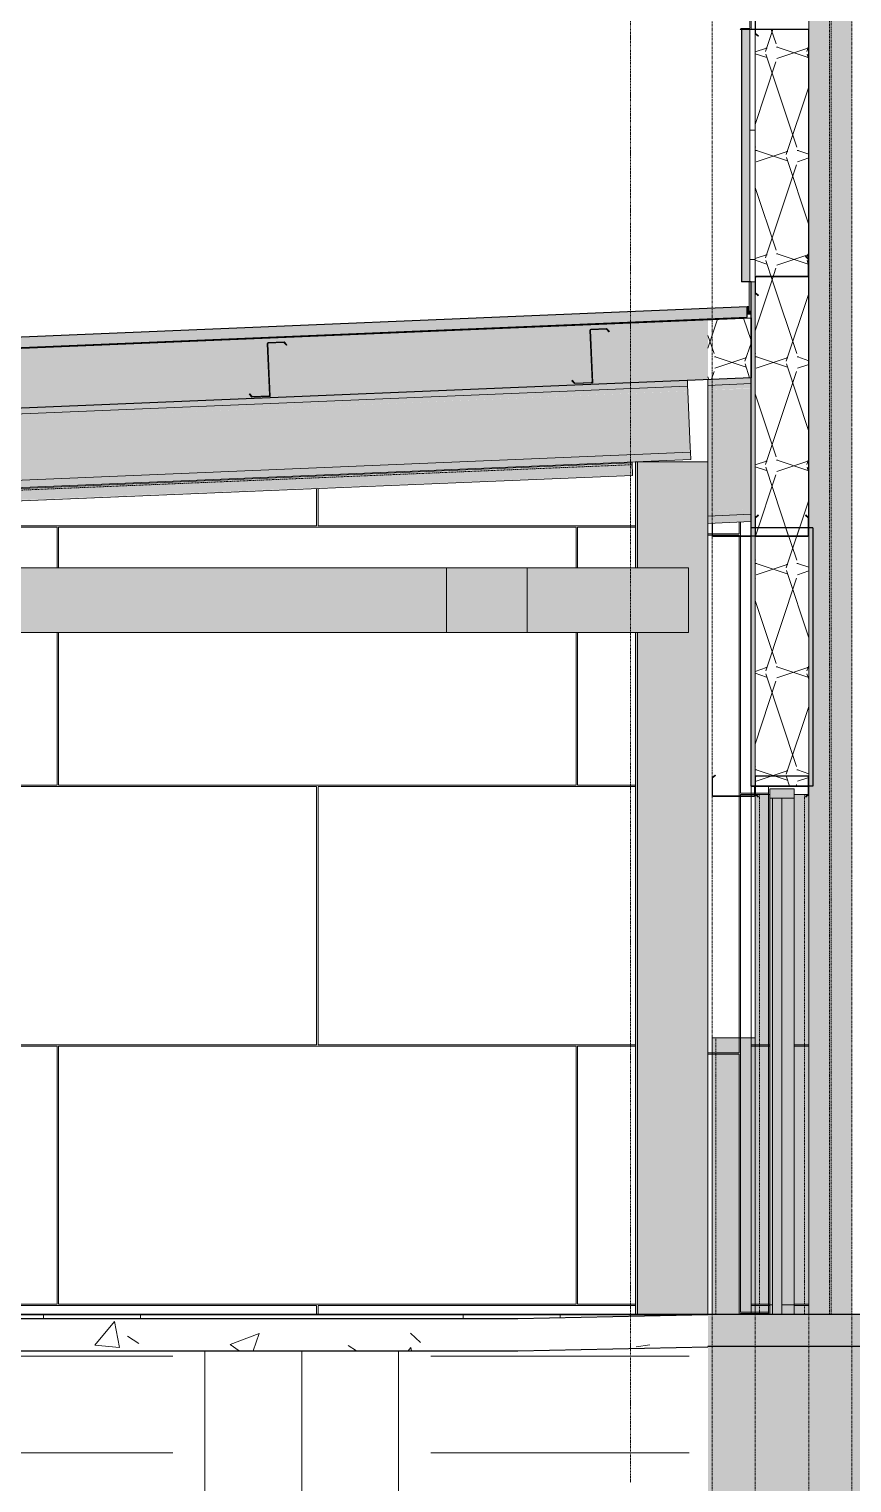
# Model space of a CAD drawing. Header units: inches. Extents: x 21380 to 98133, y -290 to 853.
# Drawn here: x 22646.5 to 22799.4, y -31.4 to 239 of the extents above; entities that cross this region are included whole.
import ezdxf

# ---------------------------------------------------------------- set-up
doc = ezdxf.new("R2010")
doc.units = ezdxf.units.IN
doc.header["$MEASUREMENT"] = 0
for name, pattern in [('Dash Dot 3_16_', [0.3125, 0.1875, -0.0625, 0, -0.0625]), ('Grid Line 1_2_', [0.875, 0.5, -0.125, 0.125, -0.125]), ('Hidden 1_8_', [0.1875, 0.125, -0.0625])]:
    doc.linetypes.add(name, pattern=pattern)
for name, color, linetype, lineweight in [('A-ANNO-SYMB', 150, 'Continuous', 9), ('A-CLNG', 13, 'Continuous', 9), ('A-CLNG-PATT', 13, 'Continuous', 25), ('A-DOOR', 31, 'Continuous', 9), ('A-FLOR', 192, 'Continuous', 9), ('A-FLOR-LEVL', 51, 'Continuous', 9), ('A-FLOR-PATT', 8, 'Continuous', 25), ('A-GLAZ-CWMG', 51, 'Continuous', 9), ('A-ROOF', 132, 'Continuous', 9), ('A-WALL', 113, 'Continuous', 9), ('A-WALL-PATT', 111, 'Continuous', 25), ('C-TOPO', 7, 'Continuous', 9), ('I-WALL', 2, 'Continuous', 9), ('M-HVAC-DUCT', 70, 'Continuous', 9), ('S-BEAM', 12, 'Continuous', 9), ('S-COLS', 52, 'Continuous', 9), ('S-GRID', 1, 'Continuous', 9)]:
    doc.layers.add(name, color=color, linetype=linetype, lineweight=lineweight)
pattern_1 = [(50, (22097.104, 100.19), (55.0854, -4.81984), [5.76, -63.36]), (355, (22097.104, 100.19), (-10.6557, 57.7685), [4.608, -50.688]), (100.451, (22101.695, 99.787), (44.4295, 52.94866), [4.895, -53.848]), (46.184, (22097.104, 115.55), (81.9644, -12.7121), [8.64, -95.04]), (96.636, (22103.935, 114.49), (71.7815, 74.8124), [7.343, -80.772]), (351.184, (22097.1, 115.55), (71.782, 74.8124), [6.912, -76.032]), (21, (22104.784, 111.71), (45.84207, -30.92146), [5.76, -63.36]), (326, (22104.784, 111.71), (18.6871, 55.6915), [4.608, -50.688]), (71.451, (22108.605, 109.13), (64.5289, 24.7701), [4.895, -53.848]), (37.5, (22097.104, 100.189), (0.93389, 25.56682), [2.534, -47.539, 2.534, -48.922, -50.88]), (37.5, (22097.104, 100.189), (0.93389, 25.56682), [-101.53, 2.534, -48.346]), (7.5, (22097.104, 100.19), (20.20404, 30.2913), [2.534, -26.803, 2.534, -46.387, -19.392]), (7.5, (22097.104, 100.19), (20.20404, 30.2913), [-78.259, 2.534, -16.858]), (327.5, (22079.978, 100.19), (40.99778, -1.7324), [2.534, -16.666, 2.534, -57.37, -79.488]), (327.5, (22079.978, 100.19), (40.99778, -1.7324), [-79.104, 2.534, -76.954]), (317.5, (22072.298, 100.19), (44.78888, 7.68784), [2.534, -22.426, 2.534, -37.248, -56.448]), (317.5, (22072.298, 100.19), (44.78888, 7.68784), [-64.742, 2.534, -53.914])]
pattern_2 = [(45, (22097.104, 100.19), (-19.007, 19.007), []), (45, (22097.104, 128.99), (-19.007, 19.007), [])]
pattern_3 = [(0, (22097.104, 100.19), (48, 48), [48, -48]), (0, (22097.104, 118.19), (48, 48), [48, -48]), (0, (22097.104, 136.19), (48, 48), [48, -48]), (90, (22103.104, 142.19), (-48, 48), [48, -48]), (90, (22121.104, 142.19), (-48, 48), [48, -48]), (90, (22139.104, 142.19), (-48, 48), [48, -48])]
pattern_4 = [(161.57, (22098.064, 101.149), (-7.680224, -0.00098), [0, -54.643, 6.067, 0]), (18.43, (22096.144, 101.149), (-7.680224, 0.00098), [0, -54.643, 6.067, 0]), (108.43, (22098.064, 101.149), (3.838295, -19.201365), [18.211, -42.499]), (71.57, (22096.144, 101.149), (3.838295, 19.201365), [18.211, -42.499])]

# ---------------------------------------------------------------- blocks, each defined once
blk = doc.blocks.new('Struct_Xcel_Sports Complex_rvt-1-Building Section - East_West looking North')
at = {"layer": 'A-FLOR-PATT', "lineweight": 9}
h = blk.add_hatch(dxfattribs=at)
h.set_pattern_fill('FP_9', style=0, pattern_type=2)
h.set_pattern_definition(pattern_1)
h.paths.add_polyline_path([(22638.66, -6.76), (22737.3, -6.76), (22772.64, -6), (22772.64, -0.02), (22737.3, -0.76), (22638.66, -0.76), (22602.28, 0), (22066.14, 0), (22066.14, -6), (22602.28, -6)], flags=0)
h = blk.add_hatch(dxfattribs=at)
h.set_pattern_fill('FP_9', style=0, pattern_type=2)
h.set_pattern_definition(pattern_1)
h.paths.add_polyline_path([(22772.64, -6), (26273.39, -6), (26273.39, 0), (22772.64, 0), (22772.64, -1.69)], flags=0)
at = {"layer": 'A-FLOR', "color": 250, "lineweight": 25}
for p, q in [((22638.66, -0.76), (22737.3, -0.76)), ((22737.3, -0.76), (22772.64, -0.02)), ((26273.39, 0), (22772.64, 0)), ((22638.66, -6.76), (22737.3, -6.76)), ((22737.3, -6.76), (22772.64, -6.02)), ((26273.39, -6), (22772.64, -6))]:
    blk.add_line(p, q, dxfattribs=at)
at = {"layer": 'A-FLOR', "color": 7}
blk.add_line((22772.64, -6.02), (22772.64, -6), dxfattribs=at)
blk = doc.blocks.new('W-Wide Flange - 2_-3_ deep-1401636-Building Section - East_West looking North')
at = {"layer": 'S-BEAM'}
for points in [[(22772.64, 172.76), (22780.64, 173.1), (22780.64, 174.2), (22772.64, 173.87)], [(22772.64, 171.87), (22780.64, 172.26), (22780.64, 173.1), (22772.64, 172.74), (22772.64, 172.07)], [(22772.64, 149.35), (22780.64, 149.69), (22780.64, 172.2), (22772.64, 171.87), (22772.64, 149.48)], [(22772.64, 148.46), (22780.64, 148.86), (22780.64, 149.69), (22772.64, 149.34), (22772.64, 148.48)], [(22772.64, 147.1), (22780.64, 147.43), (22780.64, 148.79), (22772.64, 148.46)]]:
    blk.add_hatch(color=256, dxfattribs=at).paths.add_polyline_path(points, flags=0)
for p, q in [((22772.64, 173.87), (22772.64, 172.76)), ((22772.64, 172.76), (22780.64, 173.1)), ((22772.64, 171.87), (22772.64, 149.35)), ((22772.64, 148.46), (22780.64, 148.79)), ((22772.64, 148.46), (22772.64, 147.1)), ((22772.64, 147.1), (22780.64, 147.43))]:
    blk.add_line(p, q, dxfattribs=at)
at = {"layer": 'S-BEAM', "flags": 128}
for points in [[(22772.64, 172.76), (22772.64, 172.74), (22772.64, 172.67), (22772.64, 172.57), (22772.64, 172.43), (22772.64, 172.26), (22772.64, 172.07), (22772.64, 171.87)], [(22772.64, 149.35), (22772.64, 149.15), (22772.64, 148.97), (22772.64, 148.8), (22772.64, 148.66), (22772.64, 148.55), (22772.64, 148.48), (22772.64, 148.46)]]:
    blk.add_lwpolyline(points, dxfattribs=at)
blk = doc.blocks.new('Girt_C - 10_D-1401750-Building Section - East_West looking North')
at = {"layer": 'S-BEAM'}
h = blk.add_hatch(dxfattribs=at)
h.set_pattern_fill('FP_1', color=256, style=0, pattern_type=2)
h.set_pattern_definition(pattern_2)
h.paths.add_polyline_path([(22781.97, 96.2), (22782.04, 96.28), (22781.5, 96.73), (22781.5, 100), (22781.39, 99.99), (22781.39, 96.68)], flags=0)
h.paths.add_polyline_path([(22790.82, 96.2), (22791.39, 96.68), (22791.39, 99.99), (22791.28, 100), (22791.28, 96.73), (22790.75, 96.28)], flags=0)
h.paths.add_polyline_path([(22784.52, 100.07), (22791.2, 100.07), (22791.2, 100.18), (22781.58, 100.18), (22781.58, 100.07)], flags=0)
at = {"layer": 'S-BEAM', "lineweight": 15}
for p, q in [((22791.2, 100.18), (22781.58, 100.18)), ((22781.58, 100.07), (22791.2, 100.07)), ((22781.39, 99.99), (22781.39, 96.68)), ((22781.5, 96.73), (22781.5, 100)), ((22791.28, 100), (22791.28, 96.73)), ((22791.39, 96.68), (22791.39, 99.99)), ((22781.39, 96.68), (22781.97, 96.2)), ((22781.5, 96.73), (22782.04, 96.28)), ((22781.97, 96.2), (22782.04, 96.28)), ((22791.28, 96.73), (22790.75, 96.28)), ((22790.75, 96.28), (22790.82, 96.2)), ((22791.39, 96.68), (22790.82, 96.2))]:
    blk.add_line(p, q, dxfattribs=at)
for centre, radius, start, end in [((22781.58, 99.99), 0.188, 90, 180), ((22781.58, 99.99), 0.0782, 90, 176.9576), ((22791.2, 99.99), 0.188, 0, 90), ((22791.2, 99.99), 0.0782, 2.1227, 90)]:
    blk.add_arc(centre, radius, start, end, dxfattribs=at)
blk = doc.blocks.new('W-Wide Flange - 1_-5_-1401438-Building Section - East_West looking North')
at = {"layer": 'S-BEAM'}
h = blk.add_hatch(color=256, dxfattribs=at)
h.paths.add_polyline_path([(22084.45, 144.09), (22597.4, 165.46), (22597.4, 166.57), (22084.4, 145.19), (22084.44, 144.24)], flags=0)
h.paths.add_polyline_path([(22602.15, 165.66), (22768.86, 172.6), (22768.82, 173.71), (22602.15, 166.74), (22602.15, 166.57)], flags=0)
h = blk.add_hatch(color=256, dxfattribs=at)
h.paths.add_polyline_path([(22084.48, 143.2), (22597.4, 164.63), (22597.4, 165.46), (22084.45, 144.06), (22084.47, 143.43)], flags=0)
h.paths.add_polyline_path([(22602.15, 164.77), (22768.9, 171.72), (22768.86, 172.6), (22602.15, 165.63), (22602.15, 164.82)], flags=0)
h = blk.add_hatch(color=256, dxfattribs=at)
h.paths.add_polyline_path([(22084.92, 132.71), (22597.4, 154.06), (22597.4, 164.57), (22084.48, 143.2), (22084.82, 135.02)], flags=0)
h.paths.add_polyline_path([(22602.15, 154.26), (22769.34, 161.22), (22768.86, 171.71), (22602.15, 164.77), (22602.15, 154.56)], flags=0)
h = blk.add_hatch(color=256, dxfattribs=at)
h.paths.add_polyline_path([(22084.96, 131.82), (22597.4, 153.22), (22597.4, 154.06), (22084.92, 132.71), (22084.96, 131.85)], flags=0)
h.paths.add_polyline_path([(22602.15, 153.37), (22769.37, 160.37), (22769.34, 161.22), (22602.15, 154.26), (22602.15, 153.38)], flags=0)
h = blk.add_hatch(color=256, dxfattribs=at)
h.paths.add_polyline_path([(22085.01, 130.46), (22597.4, 151.81), (22597.4, 153.17), (22084.96, 131.82)], flags=0)
h.paths.add_polyline_path([(22602.15, 152.01), (22769.43, 158.98), (22769.38, 160.34), (22602.15, 153.37)], flags=0)
for p, q in [((22768.82, 173.71), (22768.86, 172.6)), ((22602.15, 165.66), (22768.86, 172.6)), ((22768.86, 172.6), (22768.9, 171.72)), ((22768.9, 171.72), (22769.34, 161.22)), ((22602.15, 153.37), (22769.38, 160.34)), ((22769.34, 161.22), (22769.38, 160.34)), ((22769.38, 160.34), (22769.43, 158.98)), ((22602.15, 152.01), (22769.43, 158.98))]:
    blk.add_line(p, q, dxfattribs=at)
blk = doc.blocks.new('Girt_Z - 10_D-1390501-Building Section - East_West looking North')
at = {"layer": 'S-BEAM'}
h = blk.add_hatch(dxfattribs=at)
h.set_pattern_fill('FP_1', color=256, style=0, pattern_type=2)
h.set_pattern_definition(pattern_2)
h.paths.add_polyline_path([(22747.83, 173.09), (22751.21, 173.23), (22751.02, 173.33), (22747.88, 173.2), (22747.41, 173.72), (22747.33, 173.64)], flags=0)
h.paths.add_polyline_path([(22751.21, 173.23), (22750.8, 183.03), (22750.69, 183.03), (22751.09, 173.41)], flags=0)
h.paths.add_polyline_path([(22754.23, 182.72), (22754.31, 182.79), (22753.8, 183.35), (22750.87, 183.22), (22750.87, 183.12), (22753.76, 183.24)], flags=0)
at = {"layer": 'S-BEAM', "lineweight": 15}
for p, q in [((22750.69, 183.03), (22751.09, 173.41)), ((22751.21, 173.23), (22750.8, 183.03)), ((22753.8, 183.35), (22750.87, 183.22)), ((22750.87, 183.12), (22753.76, 183.24)), ((22753.76, 183.24), (22754.23, 182.72)), ((22753.8, 183.35), (22754.31, 182.79)), ((22754.23, 182.72), (22754.31, 182.79)), ((22747.41, 173.72), (22747.33, 173.64)), ((22747.33, 173.64), (22747.83, 173.09)), ((22747.88, 173.2), (22747.41, 173.72)), ((22747.83, 173.09), (22751.21, 173.23)), ((22751.02, 173.33), (22747.88, 173.2))]:
    blk.add_line(p, q, dxfattribs=at)
for centre, radius, start, end in [((22750.87, 183.04), 0.187, 92.3859, 182.3859), ((22750.87, 183.04), 0.0782, 94.5087, 182.3859), ((22751.01, 173.41), 0.0782, 275.4283, 2.3859)]:
    blk.add_arc(centre, radius, start, end, dxfattribs=at)
blk = doc.blocks.new('Girt_Z - 10_D-V13-Building Section - East_West looking North')
at = {"layer": 'S-BEAM', "lineweight": 15}
for p, q in [((22690.74, 180.53), (22691.14, 170.92)), ((22691.26, 170.73), (22690.85, 180.54)), ((22693.85, 180.85), (22690.92, 180.73)), ((22690.92, 180.62), (22693.81, 180.74)), ((22693.81, 180.74), (22694.28, 180.22)), ((22693.85, 180.85), (22694.36, 180.3)), ((22694.28, 180.22), (22694.36, 180.3)), ((22687.46, 171.22), (22687.38, 171.15)), ((22687.38, 171.15), (22687.89, 170.59)), ((22687.93, 170.7), (22687.46, 171.22)), ((22687.89, 170.59), (22691.26, 170.73)), ((22691.07, 170.83), (22687.93, 170.7))]:
    blk.add_line(p, q, dxfattribs=at)
for centre, radius, start, end in [((22690.93, 180.54), 0.187, 92.3859, 182.3859), ((22690.93, 180.54), 0.0782, 94.5087, 182.3859), ((22691.06, 170.91), 0.0782, 275.4283, 2.3859)]:
    blk.add_arc(centre, radius, start, end, dxfattribs=at)
blk = doc.blocks.new('W-Wide Flange-Column - B1_G-1528735-Building Section - East_West looking North')
at = {"layer": 'S-COLS', "linetype": 'Hidden 1_8_'}
for p, q in [((22795.23, 0), (22795.23, 383.47)), ((22795.55, 383.47), (22795.55, 0))]:
    blk.add_line(p, q, dxfattribs=at)
blk = doc.blocks.new('Girt_C - 8_D-1405487-Building Section - East_West looking North')
at = {"layer": 'S-BEAM'}
h = blk.add_hatch(color=256, dxfattribs=at)
h.paths.add_polyline_path([(22780.64, 144.69), (22780.64, 144.8), (22773.58, 144.75), (22773.58, 144.69)], flags=0)
h.paths.add_polyline_path([(22773.5, 144.87), (22773.47, 147.13), (22773.39, 147.1), (22773.39, 144.88)], flags=0)
for p, q in [((22773.39, 147.13), (22773.39, 144.88)), ((22773.5, 144.87), (22773.5, 147.14)), ((22780.64, 144.8), (22773.58, 144.8)), ((22773.58, 144.69), (22780.64, 144.69))]:
    blk.add_line(p, q, dxfattribs=at)
for radius, start in [(0.188, 180), (0.0782, 183.0424)]:
    blk.add_arc((22773.58, 144.88), radius, start, 270, dxfattribs=at)
blk = doc.blocks.new('Girt_C - 8_D-V32-Building Section - East_West looking North')
at = {"layer": 'S-BEAM'}
h = blk.add_hatch(color=256, dxfattribs=at)
h.paths.add_polyline_path([(22781.2, 96.32), (22781.2, 96.43), (22773.58, 96.43), (22773.58, 96.32), (22775.75, 96.32)], flags=0)
h.paths.add_polyline_path([(22773.5, 96.5), (22773.5, 99.77), (22774.04, 100.22), (22773.97, 100.3), (22773.39, 99.82), (22773.39, 96.51)], flags=0)
h.paths.add_polyline_path([(22781.28, 96.5), (22781.39, 96.51), (22781.33, 98.25), (22781.28, 98.25), (22781.28, 96.63)], flags=0)
for p, q in [((22773.97, 100.3), (22773.39, 99.82)), ((22773.5, 99.77), (22774.04, 100.22)), ((22774.04, 100.22), (22773.97, 100.3)), ((22773.39, 99.82), (22773.39, 96.51)), ((22773.5, 96.5), (22773.5, 99.77)), ((22781.28, 98.25), (22781.28, 96.5)), ((22781.2, 96.43), (22773.58, 96.43)), ((22773.58, 96.32), (22781.2, 96.32)), ((22781.39, 96.51), (22781.39, 96.68))]:
    blk.add_line(p, q, dxfattribs=at)
for centre, radius, start, end in [((22773.58, 96.51), 0.188, 180, 270), ((22773.58, 96.51), 0.0782, 183.0424, 270), ((22781.2, 96.51), 0.188, 270, 0), ((22781.2, 96.51), 0.0782, 270, 357.8773)]:
    blk.add_arc(centre, radius, start, end, dxfattribs=at)
blk = doc.blocks.new('Girt_C - 10_D-1401751-Building Section - East_West looking North')
at = {"layer": 'S-BEAM', "lineweight": 15}
h = blk.add_hatch(color=256, dxfattribs=at)
h.paths.add_polyline_path([(22791.2, 144.69), (22791.2, 144.8), (22781.58, 144.79), (22781.58, 144.69), (22784.52, 144.69)], flags=0)
h.paths.add_polyline_path([(22781.5, 144.87), (22781.5, 148.14), (22782.04, 148.59), (22781.97, 148.67), (22781.39, 148.19), (22781.39, 144.88)], flags=0)
h.paths.add_polyline_path([(22791.28, 144.87), (22791.39, 144.88), (22791.39, 148.19), (22790.82, 148.67), (22790.75, 148.59), (22791.28, 148.14)], flags=0)
for p, q in [((22781.39, 148.19), (22781.97, 148.67)), ((22781.39, 144.88), (22781.39, 148.19)), ((22781.5, 148.14), (22782.04, 148.59)), ((22781.5, 148.14), (22781.5, 144.87)), ((22781.97, 148.67), (22782.04, 148.59)), ((22790.75, 148.59), (22790.82, 148.67)), ((22791.28, 148.14), (22790.75, 148.59)), ((22791.39, 148.19), (22790.82, 148.67)), ((22791.28, 144.87), (22791.28, 148.14)), ((22791.39, 148.19), (22791.39, 144.88)), ((22781.58, 144.8), (22791.2, 144.8)), ((22791.2, 144.69), (22781.58, 144.69))]:
    blk.add_line(p, q, dxfattribs=at)
for centre, radius, start, end in [((22781.58, 144.88), 0.188, 180, 270), ((22781.58, 144.88), 0.0782, 183.0424, 270), ((22791.2, 144.88), 0.188, 270, 0), ((22791.2, 144.88), 0.0782, 270, 357.8773)]:
    blk.add_arc(centre, radius, start, end, dxfattribs=at)
blk = doc.blocks.new('Girt_Z - 10_D-1255199-Building Section - East_West looking North')
at = {"layer": 'S-BEAM', "lineweight": 15}
h = blk.add_hatch(color=256, dxfattribs=at)
h.paths.add_polyline_path([(22781.96, 189.44), (22782.03, 189.52), (22781.5, 189.97), (22781.5, 192.86), (22781.39, 192.86), (22781.39, 189.92)], flags=0)
h.paths.add_polyline_path([(22791.39, 192.94), (22791.39, 196.31), (22790.81, 196.79), (22790.74, 196.71), (22791.28, 196.26), (22791.28, 193.12)], flags=0)
h.paths.add_polyline_path([(22791.39, 192.94), (22791.2, 193.05), (22781.58, 193.05), (22781.58, 192.94), (22784.52, 192.94)], flags=0)
for p, q in [((22790.74, 196.71), (22790.81, 196.79)), ((22791.28, 196.26), (22790.74, 196.71)), ((22790.81, 196.79), (22791.39, 196.31)), ((22791.28, 193.12), (22791.28, 196.26)), ((22791.39, 196.31), (22791.39, 192.94)), ((22781.39, 189.92), (22781.39, 192.86)), ((22781.5, 192.86), (22781.5, 189.97)), ((22781.58, 193.05), (22791.2, 193.05)), ((22791.39, 192.94), (22781.58, 192.94)), ((22781.39, 189.92), (22781.96, 189.44)), ((22781.5, 189.97), (22782.03, 189.52)), ((22782.03, 189.52), (22781.96, 189.44))]:
    blk.add_line(p, q, dxfattribs=at)
for centre, radius, start, end in [((22781.58, 192.86), 0.188, 90, 180), ((22781.58, 192.86), 0.0782, 90, 177.8773), ((22791.2, 193.13), 0.0782, 270, 356.9576)]:
    blk.add_arc(centre, radius, start, end, dxfattribs=at)
blk = doc.blocks.new('Girt_Z - 10_D-1254871-Building Section - East_West looking North')
at = {"layer": 'S-BEAM', "lineweight": 15}
for p, q in [((22790.75, 244.96), (22790.82, 245.04)), ((22791.28, 244.51), (22790.75, 244.96)), ((22790.82, 245.04), (22791.39, 244.56)), ((22791.28, 241.37), (22791.28, 244.51)), ((22791.39, 244.56), (22791.39, 241.19)), ((22781.39, 238.17), (22781.39, 241.11)), ((22781.5, 241.11), (22781.5, 238.22)), ((22781.58, 241.3), (22791.2, 241.3)), ((22791.39, 241.19), (22781.58, 241.19)), ((22781.39, 238.17), (22781.96, 237.69)), ((22781.5, 238.22), (22782.04, 237.77)), ((22782.04, 237.77), (22781.96, 237.69))]:
    blk.add_line(p, q, dxfattribs=at)
for centre, radius, start, end in [((22781.58, 241.11), 0.188, 90, 180), ((22781.58, 241.11), 0.0782, 90, 177.8773), ((22791.2, 241.38), 0.0782, 270, 356.9576)]:
    blk.add_arc(centre, radius, start, end, dxfattribs=at)
blk = doc.blocks.new('L-Angle - L2X2X3_16-1249027-Building Section - East_West looking North')
at = {"layer": 'S-BEAM', "lineweight": 15}
for p, q in [((22780.45, 240.75), (22780.45, 239.31)), ((22780.64, 238.94), (22780.64, 240.94)), ((22780.64, 238.94), (22778.64, 238.94)), ((22780.27, 239.13), (22778.83, 239.13))]:
    blk.add_line(p, q, dxfattribs=at)
for centre, radius, start, end in [((22780.64, 240.75), 0.187, 90, 180), ((22778.83, 238.94), 0.188, 90, 180), ((22780.27, 239.31), 0.187, 270, 360)]:
    blk.add_arc(centre, radius, start, end, dxfattribs=at)
blk = doc.blocks.new('Door_Single_Storefront - one-1371407-Building Section - East_West looking North')
at = {"layer": 'A-DOOR'}
blk.add_hatch(color=256, dxfattribs=at).paths.add_polyline_path([(22786.39, 0), (22786.39, 96), (22784.64, 96), (22784.64, 0)], flags=0)
for p, q in [((22784.64, 96), (22784.64, 0)), ((22786.39, 96), (22784.64, 96)), ((22786.39, 0), (22786.39, 96)), ((22786.39, 0), (22784.64, 0))]:
    blk.add_line(p, q, dxfattribs=at)
blk = doc.blocks.new('Rectangular Mullion - Interior 1_75_ x 4_5_-1179490-Building Section - East_West looking North')
at = {"layer": 'A-GLAZ-CWMG', "lineweight": 13}
blk.add_hatch(color=256, dxfattribs=at).paths.add_polyline_path([(22788.64, 96), (22788.64, 97.75), (22784.14, 97.75), (22784.14, 96), (22784.52, 96)], flags=0)
for p, q in [((22784.14, 96), (22784.14, 97.75)), ((22788.64, 97.75), (22784.14, 97.75)), ((22788.64, 97.75), (22788.64, 96)), ((22788.64, 96), (22784.14, 96))]:
    blk.add_line(p, q, dxfattribs=at)
blk = doc.blocks.new('Rectangular Mullion - Interior 1_75_ x 4_5_-1305250-Building Section - East_West looking North')
at = {"layer": 'A-GLAZ-CWMG'}
h = blk.add_hatch(color=256, dxfattribs=at)
h.paths.add_polyline_path([(22786.39, 0), (22788.64, 0), (22788.64, 1.75), (22786.39, 1.75)], flags=0)
h.paths.add_polyline_path([(22784.52, 0), (22784.64, 0), (22784.64, 1.75), (22784.14, 1.75), (22784.14, 0)], flags=0)
for p, q in [((22784.64, 1.75), (22784.14, 1.75)), ((22784.14, 1.75), (22784.14, 0)), ((22788.64, 1.75), (22786.39, 1.75)), ((22788.64, 0), (22788.64, 1.75))]:
    blk.add_line(p, q, dxfattribs=at)
blk = doc.blocks.new('Rectangular Mullion - Interior 1_75_ x 4_5_-1220290-Building Section - East_West looking North')
at = {"layer": 'A-GLAZ-CWMG'}
h = blk.add_hatch(color=256, dxfattribs=at)
h.paths.add_polyline_path([(22784.14, 1.75), (22784.64, 1.75), (22784.64, 96), (22784.14, 95.96), (22784.14, 37.37)], flags=0)
h.paths.add_polyline_path([(22788.64, 1.75), (22788.64, 96), (22786.39, 96), (22786.39, 1.75)], flags=0)
for p, q in [((22784.14, 96), (22784.14, 1.75)), ((22788.64, 96), (22788.64, 1.75)), ((22784.64, 1.75), (22784.14, 1.75)), ((22788.64, 1.75), (22786.39, 1.75))]:
    blk.add_line(p, q, dxfattribs=at)
blk = doc.blocks.new('C-Channel-Column - C10X25-1254643-Building Section - East_West looking North')
at = {"layer": 'S-COLS', "linetype": 'Hidden 1_8_'}
for p, q in [((22782.2, 0), (22782.2, 96.68)), ((22790.58, 0), (22790.58, 96.68))]:
    blk.add_line(p, q, dxfattribs=at)
blk = doc.blocks.new('C-Channel-Column - C8X13_7-1253741-Building Section - East_West looking North')
at = {"layer": 'S-COLS', "linetype": 'Hidden 1_8_'}
for p, q in [((22774.1, 0), (22774.1, 51.45)), ((22780.68, 0), (22780.68, 51.45))]:
    blk.add_line(p, q, dxfattribs=at)
blk = doc.blocks.new('L-Angle - L2-1_2X1-1_2X3_16-1401102-Building Section - East_West looking North')
at = {"layer": 'S-BEAM'}
h = blk.add_hatch(color=256, dxfattribs=at)
h.paths.add_polyline_path([(22559.63, 150.05), (22597.4, 151.71), (22597.4, 151.81), (22559.63, 150.19), (22559.63, 150.05)], flags=0)
h.paths.add_polyline_path([(22602.15, 151.82), (22758.54, 158.39), (22758.54, 158.52), (22602.15, 151.9), (22602.15, 151.82)], flags=0)
h = blk.add_hatch(color=256, dxfattribs=at)
h.paths.add_polyline_path([(22559.64, 149.86), (22597.4, 151.52), (22597.4, 151.62), (22559.64, 149.99), (22559.64, 149.91)], flags=0)
h.paths.add_polyline_path([(22602.15, 151.63), (22758.55, 158.2), (22758.54, 158.33), (22602.15, 151.76), (22602.15, 151.67)], flags=0)
h = blk.add_hatch(color=256, dxfattribs=at)
h.paths.add_polyline_path([(22559.72, 147.92), (22597.4, 149.49), (22597.4, 151.43), (22559.64, 149.86), (22559.65, 149.67)], flags=0)
h.paths.add_polyline_path([(22602.15, 149.69), (22758.63, 156.21), (22758.54, 158.15), (22602.15, 151.63), (22602.15, 149.86)], flags=0)
h = blk.add_hatch(color=256, dxfattribs=at)
h.paths.add_polyline_path([(22559.73, 147.74), (22597.4, 149.39), (22597.4, 149.49), (22559.72, 147.88), (22559.73, 147.74)], flags=0)
h.paths.add_polyline_path([(22602.15, 149.5), (22758.64, 156.08), (22758.55, 156.21), (22758.2, 156.19), (22602.15, 149.63), (22602.15, 149.51)], flags=0)
for p, q in [((22602.15, 151.82), (22758.54, 158.34)), ((22758.54, 158.52), (22758.54, 158.34)), ((22758.54, 158.34), (22758.55, 158.15)), ((22758.55, 158.15), (22758.63, 156.21)), ((22602.15, 149.5), (22758.64, 156.02)), ((22602.15, 149.5), (22758.64, 156.02)), ((22758.63, 156.21), (22758.64, 156.02)), ((22559.63, 150.05), (22597.4, 151.62)), ((22559.63, 150.05), (22559.63, 150.23)), ((22559.64, 149.86), (22559.63, 150.05)), ((22559.72, 147.92), (22559.64, 149.86)), ((22559.73, 147.74), (22597.4, 149.31)), ((22559.73, 147.74), (22597.4, 149.31)), ((22559.73, 147.74), (22559.72, 147.92))]:
    blk.add_line(p, q, dxfattribs=at)
at = {"layer": 'S-BEAM', "linetype": 'Hidden 1_8_'}
for p, q in [((22602.15, 151.51), (22758.56, 158.02)), ((22559.65, 149.74), (22597.4, 151.31))]:
    blk.add_line(p, q, dxfattribs=at)
blk = doc.blocks.new('Rectangular Elbow - Radius - 1 W-1459285-Building Section - East_West looking North')
at = {"layer": 'M-HVAC-DUCT'}
for points in [[(22733.66, 126.82), (22739.02, 126.82), (22739.02, 138.82), (22724.02, 138.82), (22724.02, 126.82), (22731.52, 126.82)], [(22769.02, 126.82), (22769.02, 138.82), (22739.02, 138.82), (22739.02, 126.82), (22749.43, 126.82)]]:
    blk.add_hatch(color=256, dxfattribs=at).paths.add_polyline_path(points, flags=0)
for p, q in [((22724.02, 126.82), (22724.02, 138.82)), ((22739.02, 138.82), (22724.02, 138.82)), ((22739.02, 138.82), (22739.02, 126.82)), ((22769.02, 138.82), (22739.02, 138.82)), ((22769.02, 126.82), (22769.02, 138.82)), ((22724.02, 126.82), (22739.02, 126.82)), ((22739.02, 126.82), (22769.02, 126.82))]:
    blk.add_line(p, q, dxfattribs=at)

msp = doc.modelspace()

# ---------------------------------------------------------------- hatches: boundary and pattern name
at = {"layer": 'A-CLNG-PATT', "lineweight": 9}
h = msp.add_hatch(dxfattribs=at)
h.set_pattern_fill('FP_4', color=256, style=0, pattern_type=2)
h.set_pattern_definition(pattern_4)
h.paths.add_polyline_path([(22061.62, 144.24), (22772.64, 173.87), (22772.64, 185), (22061.62, 155.38), (22061.62, 154.56)], flags=0)
h = msp.add_hatch(dxfattribs=at)
h.set_pattern_fill('FP_4', color=256, style=0, pattern_type=2)
h.set_pattern_definition(pattern_4)
h.paths.add_polyline_path([(22772.64, 173.87), (22780.64, 174.2), (22780.64, 185.34), (22772.64, 185), (22772.64, 174.09)], flags=0)
at = {"layer": 'A-ROOF', "lineweight": 5}
for points in [[(21994.89, 152.73), (22772.64, 185.13), (22772.64, 187.13), (21994.89, 154.73)], [(22772.64, 185.13), (22779.95, 185.44), (22779.95, 187.44), (22772.64, 187.13)], [(22780.64, 186), (22780.64, 186.59), (22780.27, 186.58), (22780.27, 187.45), (22779.95, 187.44), (22779.95, 186), (22780.27, 186)]]:
    msp.add_hatch(color=256, dxfattribs=at).paths.add_polyline_path(points, flags=0)
at = {"layer": 'A-WALL', "lineweight": 5}
msp.add_hatch(color=256, dxfattribs=at).paths.add_polyline_path([(22780.39, 192), (22780.39, 238.94), (22778.89, 238.94), (22778.89, 192)], flags=0)
at = {"layer": 'A-WALL-PATT', "lineweight": 9}
h = msp.add_hatch(dxfattribs=at)
h.set_pattern_fill('FP_5', color=256, style=0, pattern_type=2)
h.set_pattern_definition([(0, (22097.104, 100.19), (0, 24), []), (90, (22097.104, 100.19), (-24, 1e-15), [])])
h.paths.add_polyline_path([(22780.39, 192), (22781.39, 192), (22781.39, 238.94), (22780.39, 238.94), (22780.39, 193.62)], flags=0)
h = msp.add_hatch(dxfattribs=at)
h.set_pattern_fill('FP_4', color=256, style=0, pattern_type=2)
h.set_pattern_definition(pattern_4)
h.paths.add_polyline_path([(22791.39, 192), (22791.39, 238.94), (22781.39, 238.94), (22781.39, 192), (22784.52, 192)], flags=0)
h = msp.add_hatch(dxfattribs=at)
h.set_pattern_fill('FP_4', color=256, style=0, pattern_type=2)
h.set_pattern_definition(pattern_4)
h.paths.add_polyline_path([(22791.39, 144.75), (22791.39, 192), (22781.39, 192), (22781.39, 144.75), (22784.52, 144.75)], flags=0)
h = msp.add_hatch(dxfattribs=at)
h.set_pattern_fill('FP_10', color=256, style=0, pattern_type=2)
h.set_pattern_definition([(90, (22458.51, 98.25), (-193, -193), [48, -145]), (180, (22458.51, 98.25), (-2e-14, -193), [96.25, -96.75]), (270, (22362.26, 146.25), (-193, -193), [48, -145]), (180, (22458.51, 146.25), (-2e-14, -193), [96.25, -96.75]), (270, (22362.01, 146.25), (-193, -193), [48, -145]), (180, (22362.01, 146.25), (-2e-14, -193), [96.25, -96.75]), (90, (22265.76, 98.25), (-193, -193), [48, -145]), (180, (22362.01, 98.25), (-2e-14, -193), [96.25, -96.75]), (90, (22410.51, 146.5), (-193, -193), [48, -145]), (180, (22458.76, 146.5), (-2e-14, -193), [48.25, -144.75]), (180, (22458.76, 194.5), (-2e-14, -193), [48.25, -144.75]), (90, (22314.01, 146.5), (-193, -193), [48, -145]), (180, (22410.26, 146.5), (-2e-14, -193), [96.25, -96.75]), (270, (22410.26, 194.5), (-193, -193), [48, -145]), (180, (22410.26, 194.5), (-2e-14, -193), [96.25, -96.75]), (180, (22313.76, 146.5), (-2e-14, -193), [48, -145]), (270, (22313.76, 194.5), (-193, -193), [48, -145]), (180, (22313.76, 194.5), (-2e-14, -193), [48, -145]), (90, (22458.51, 194.75), (-193, -193), [48, -145]), (180, (22458.51, 194.75), (-2e-14, -193), [96.25, -96.75]), (270, (22362.26, 242.75), (-193, -193), [48, -145]), (180, (22458.51, 242.75), (-2e-14, -193), [96.25, -96.75]), (270, (22362.01, 242.75), (-193, -193), [48, -145]), (180, (22362.01, 242.75), (-2e-14, -193), [96.25, -96.75]), (270, (22265.76, 242.75), (-193, -193), [48, -145]), (180, (22362.01, 194.75), (-2e-14, -193), [96.25, -96.75]), (90, (22410.51, 243), (-193, -193), [48, -145]), (180, (22458.76, 243), (-2e-14, -193), [48.25, -144.75]), (180, (22458.76, 291), (-2e-14, -193), [48.25, -144.75]), (90, (22314.01, 243), (-193, -193), [48, -145]), (180, (22410.26, 243), (-2e-14, -193), [96.25, -96.75]), (270, (22410.26, 291), (-193, -193), [48, -145]), (180, (22410.26, 291), (-2e-14, -193), [96.25, -96.75]), (180, (22313.76, 243), (-2e-14, -193), [48, -145]), (270, (22313.76, 291), (-193, -193), [48, -145]), (180, (22313.76, 291), (-2e-14, -193), [48, -145])])
h.paths.add_polyline_path([(22559.14, 0), (22596.4, 0), (22596.4, 87), (22597.4, 87), (22597.4, 126.82), (22559.14, 126.82), (22559.14, 37.37)], flags=0)
h.paths.add_polyline_path([(22732.14, 0), (22759.14, 0), (22759.14, 126.82), (22602.15, 126.82), (22602.15, 87), (22603.15, 87), (22603.15, 0), (22727.89, 0)], flags=0)
h.paths.add_polyline_path([(22759.14, 158.55), (22772.64, 158.55), (22772.64, 173.87), (22768.82, 173.71), (22769.35, 158.97), (22759.57, 158.57)], flags=0)
h.paths.add_polyline_path([(22724.02, 138.82), (22759.14, 138.82), (22759.14, 158.55), (22758.54, 158.47), (22758.63, 156.02), (22602.15, 149.5), (22602.15, 138.82), (22714.34, 138.82)], flags=0)
h.paths.add_polyline_path([(22591.51, 138.82), (22597.4, 138.82), (22597.4, 149.31), (22559.73, 147.79), (22559.63, 150.23), (22555.27, 150.05), (22555.33, 149.88), (22559.14, 149.88), (22559.14, 138.82), (22573.97, 138.82)], flags=0)
h.paths.add_polyline_path([(22555.27, 175.95), (22772.64, 185), (22772.64, 185.13), (22555.27, 176.08)], flags=0)
h = msp.add_hatch(dxfattribs=at)
h.set_pattern_fill('FP_7', color=256, style=0, pattern_type=2)
h.set_pattern_definition([(0, (22778.51, 0.25), (-193, 193), [48, -145]), (90, (22778.51, 0.25), (-193, 1e-14), [96.25, -96.75]), (180, (22826.51, 96.5), (-193, 193), [48, -145]), (90, (22826.51, 0.25), (-193, 1e-14), [96.25, -96.75]), (180, (22826.51, 96.75), (-193, 193), [48, -145]), (90, (22826.51, 96.75), (-193, 1e-14), [96.25, -96.75]), (0, (22778.51, 193), (-193, 193), [48, -145]), (90, (22778.51, 96.75), (-193, 1e-14), [96.25, -96.75]), (0, (22826.76, 48.25), (-193, 193), [48, -145]), (90, (22826.76, 0), (-193, 1e-14), [48.25, -144.75]), (90, (22874.76, 0), (-193, 1e-14), [48.25, -144.75]), (0, (22826.76, 144.75), (-193, 193), [48, -145]), (90, (22826.76, 48.5), (-193, 1e-14), [96.25, -96.75]), (180, (22874.76, 48.5), (-193, 193), [48, -145]), (90, (22874.76, 48.5), (-193, 1e-14), [96.25, -96.75]), (90, (22826.76, 145), (-193, 1e-14), [48, -145]), (180, (22874.76, 145), (-193, 193), [48, -145]), (90, (22874.76, 145), (-193, 1e-14), [48, -145]), (0, (22875.01, 0.25), (-193, 193), [48, -145]), (90, (22875.01, 0.25), (-193, 1e-14), [96.25, -96.75]), (180, (22923.01, 96.5), (-193, 193), [48, -145]), (90, (22923.01, 0.25), (-193, 1e-14), [96.25, -96.75]), (180, (22923.01, 96.75), (-193, 193), [48, -145]), (90, (22923.01, 96.75), (-193, 1e-14), [96.25, -96.75]), (180, (22923.01, 193), (-193, 193), [48, -145]), (90, (22875.01, 96.75), (-193, 1e-14), [96.25, -96.75]), (0, (22923.26, 48.25), (-193, 193), [48, -145]), (90, (22923.26, 0), (-193, 1e-14), [48.25, -144.75]), (90, (22971.26, 0), (-193, 1e-14), [48.25, -144.75]), (0, (22923.26, 144.75), (-193, 193), [48, -145]), (90, (22923.26, 48.5), (-193, 1e-14), [96.25, -96.75]), (180, (22971.26, 48.5), (-193, 193), [48, -145]), (90, (22971.26, 48.5), (-193, 1e-14), [96.25, -96.75]), (90, (22923.26, 145), (-193, 1e-14), [48, -145]), (180, (22971.26, 145), (-193, 193), [48, -145]), (90, (22971.26, 145), (-193, 1e-14), [48, -145])])
h.paths.add_polyline_path([(22772.64, 0), (22783.89, 0), (22783.89, 98.25), (22781.5, 98.25), (22781.5, 96.73), (22782.04, 96.28), (22781.97, 96.2), (22781.39, 96.73), (22781.39, 98.25), (22780.64, 98.25), (22780.64, 147.43), (22772.64, 147.1), (22772.64, 37.37)], flags=0)
h.paths.add_polyline_path([(22772.64, 185), (22780.64, 185.34), (22780.64, 186), (22779.95, 186), (22779.95, 185.44), (22772.64, 185.13)], flags=0)
h = msp.add_hatch(dxfattribs=at)
h.set_pattern_fill('FP_4', color=256, style=0, pattern_type=2)
h.set_pattern_definition(pattern_4)
h.paths.add_polyline_path([(22784.52, 98.25), (22791.39, 98.25), (22791.39, 146.25), (22781.39, 146.25), (22781.39, 98.25)], flags=0)
h = msp.add_hatch(dxfattribs=at)
h.set_pattern_fill('FP_14', color=256, style=0, pattern_type=2)
h.set_pattern_definition([(90, (23765.76, -673.75), (-193, -193), [48, -145]), (180, (23765.76, -673.75), (-2e-14, -193), [96.25, -96.75]), (270, (23669.51, -625.75), (-193, -193), [48, -145]), (180, (23765.76, -625.75), (-2e-14, -193), [96.25, -96.75]), (270, (23669.26, -625.75), (-193, -193), [48, -145]), (180, (23669.26, -625.75), (-2e-14, -193), [96.25, -96.75]), (90, (23573.01, -673.75), (-193, -193), [48, -145]), (180, (23669.26, -673.75), (-2e-14, -193), [96.25, -96.75]), (90, (23717.76, -625.5), (-193, -193), [48, -145]), (180, (23766.01, -625.5), (-2e-14, -193), [48.25, -144.75]), (180, (23766.01, -577.5), (-2e-14, -193), [48.25, -144.75]), (90, (23621.26, -625.5), (-193, -193), [48, -145]), (180, (23717.51, -625.5), (-2e-14, -193), [96.25, -96.75]), (270, (23717.51, -577.5), (-193, -193), [48, -145]), (180, (23717.51, -577.5), (-2e-14, -193), [96.25, -96.75]), (180, (23621.01, -625.5), (-2e-14, -193), [48, -145]), (270, (23621.01, -577.5), (-193, -193), [48, -145]), (180, (23621.01, -577.5), (-2e-14, -193), [48, -145]), (90, (23765.76, -577.25), (-193, -193), [48, -145]), (180, (23765.76, -577.25), (-2e-14, -193), [96.25, -96.75]), (270, (23669.51, -529.25), (-193, -193), [48, -145]), (180, (23765.76, -529.25), (-2e-14, -193), [96.25, -96.75]), (270, (23669.26, -529.25), (-193, -193), [48, -145]), (180, (23669.26, -529.25), (-2e-14, -193), [96.25, -96.75]), (270, (23573.01, -529.25), (-193, -193), [48, -145]), (180, (23669.26, -577.25), (-2e-14, -193), [96.25, -96.75]), (90, (23717.76, -529), (-193, -193), [48, -145]), (180, (23766.01, -529), (-2e-14, -193), [48.25, -144.75]), (180, (23766.01, -481), (-2e-14, -193), [48.25, -144.75]), (90, (23621.26, -529), (-193, -193), [48, -145]), (180, (23717.51, -529), (-2e-14, -193), [96.25, -96.75]), (270, (23717.51, -481), (-193, -193), [48, -145]), (180, (23717.51, -481), (-2e-14, -193), [96.25, -96.75]), (180, (23621.01, -529), (-2e-14, -193), [48, -145]), (270, (23621.01, -481), (-193, -193), [48, -145]), (180, (23621.01, -481), (-2e-14, -193), [48, -145])])
h.paths.add_polyline_path([(22784.14, 0), (22784.14, 97.75), (22788.64, 97.75), (22788.64, 0), (22791.39, 0), (22791.39, 96.68), (22790.82, 96.2), (22790.75, 96.28), (22791.28, 96.73), (22791.28, 98.25), (22781.5, 98.25), (22781.5, 96.73), (22782.04, 96.28), (22781.97, 96.2), (22781.39, 96.73), (22781.39, 98.25), (22780.64, 98.25), (22780.64, 0), (22780.79, 0)], flags=0)
at = {"layer": 'C-TOPO'}
h = msp.add_hatch(dxfattribs=at)
h.set_pattern_fill('FP_2', color=256, style=0, pattern_type=2)
h.set_pattern_definition(pattern_3)
h.paths.add_polyline_path([(22772.64, -79.81), (22772.64, -79.81), (22772.64, -48), (22768.39, -48), (22768.39, -36), (22772.64, -36), (22772.64, -6.02), (22737.3, -6.76), (22637.92, -6.74), (22602.28, -6), (22066.14, -6), (22066.14, -36), (22071.14, -36), (22071.14, -48), (22053.14, -48), (22053.14, -36), (22056.14, -36), (22056.14, 0), (21983.24, 0), (21983.24, -79.81), (22746.21, -79.81)], flags=0)
h.paths.add_polyline_path([(22714.34, -0.74), (22738.03, -0.74), (22772.64, 0), (22602.28, 0), (22638.66, -0.74)], flags=0)
h = msp.add_hatch(dxfattribs=at)
h.set_pattern_fill('FP_2', color=256, style=0, pattern_type=2)
h.set_pattern_definition(pattern_3)
h.paths.add_polyline_path([(24413.39, -79.81), (26363.98, -79.81), (26363.98, 0), (26283.39, 0), (26283.39, -36), (26286.39, -36), (26286.39, -48), (26268.39, -48), (26268.39, -36), (26273.39, -36), (26273.39, -6), (22772.64, -6), (22772.64, -79.81), (24406.09, -79.81)], flags=0)
at = {"layer": 'I-WALL', "lineweight": 5}
for points in [[(22781.39, 144.75), (22781.39, 192), (22780.64, 192), (22780.64, 144.75)], [(22781.39, 98.25), (22781.39, 146.25), (22780.64, 146.25), (22780.64, 98.25)], [(22792.14, 98.25), (22792.14, 146.25), (22791.39, 146.25), (22791.39, 98.25)]]:
    msp.add_hatch(color=256, dxfattribs=at).paths.add_polyline_path(points, flags=0)
at = {"layer": 'M-HVAC-DUCT', "lineweight": 5}
msp.add_hatch(color=256, dxfattribs=at).paths.add_polyline_path([(22286.02, 126.82), (22724.02, 126.82), (22724.02, 138.82), (22286.02, 138.82), (22286.02, 135.02)], flags=0)
at = {"layer": 'S-COLS', "lineweight": 5}
for points in [[(22791.39, 0), (22799.39, 0), (22799.39, 383.47), (22791.52, 383.47), (22791.52, 385.52), (22791.39, 385.52), (22791.39, 146.25), (22792.14, 146.25), (22792.14, 98.25), (22791.39, 98.25), (22791.39, 76.43)], [(22760.27, 0), (22772.27, 0), (22772.27, 158.55), (22760.27, 158.55), (22760.27, 138.82), (22769.02, 138.82), (22769.02, 126.82), (22760.27, 126.82), (22760.27, 37.37)], [(22772.39, 0), (22772.64, 0), (22772.61, 158.55), (22772.27, 158.55), (22772.27, 0), (22772.38, 0)], [(22780.79, 0), (22781.39, 0), (22781.39, 51.45), (22773.39, 51.45), (22773.39, 0)]]:
    msp.add_hatch(color=256, dxfattribs=at).paths.add_polyline_path(points, flags=0)
h = msp.add_hatch(color=256, dxfattribs=at)
h.paths.add_polyline_path([(22759.14, 0), (22759.57, 0), (22759.57, 126.82), (22759.14, 126.82), (22759.14, 37.37)], flags=0)
h.paths.add_polyline_path([(22759.57, 138.82), (22759.57, 158.55), (22759.14, 158.55), (22759.14, 138.82)], flags=0)
h = msp.add_hatch(color=256, dxfattribs=at)
h.paths.add_polyline_path([(22760.1, 0), (22760.27, 0), (22760.27, 126.82), (22759.57, 126.82), (22759.61, 0), (22760.08, 0)], flags=0)
h.paths.add_polyline_path([(22759.94, 138.82), (22760.27, 138.82), (22760.27, 158.55), (22759.57, 158.55), (22759.63, 138.82), (22759.92, 138.82)], flags=0)
h = msp.add_hatch(color=256, dxfattribs=at)
h.paths.add_polyline_path([(22791.39, 0), (22791.39, 96.68), (22790.82, 96.2), (22790.75, 96.28), (22791.22, 96.68), (22788.64, 96.68), (22788.64, 0)], flags=0)
h.paths.add_polyline_path([(22781.39, 0), (22784.14, 0), (22784.14, 96.68), (22781.56, 96.68), (22782.04, 96.28), (22781.97, 96.2), (22781.39, 96.68), (22781.39, 1.75)], flags=0)

# ---------------------------------------------------------------- linework, layer by layer
at = {"layer": 'A-ANNO-SYMB', "linetype": 'Dash Dot 3_16_'}
msp.add_line((22758.25, 381.86), (22758.25, -31.35), dxfattribs=at)
at = {"layer": 'A-CLNG', "lineweight": 25}
for p, q in [((22061.62, 155.38), (22780.64, 185.34)), ((22780.64, 185.34), (22780.64, 174.2)), ((22780.64, 174.2), (22602.15, 166.76))]:
    msp.add_line(p, q, dxfattribs=at)
at = {"layer": 'A-FLOR-LEVL', "linetype": 'Grid Line 1_2_'}
msp.add_line((21678.64, 0), (26557.32, 0), dxfattribs=at)
at = {"layer": 'A-ROOF', "lineweight": 25}
for p, q in [((21994.89, 154.73), (22779.95, 187.44)), ((22779.95, 185.44), (22779.95, 187.44)), ((21994.89, 152.73), (22779.95, 185.44))]:
    msp.add_line(p, q, dxfattribs=at)
at = {"layer": 'A-ROOF'}
msp.add_line((22779.95, 187.44), (22780.27, 187.45), dxfattribs=at)
at = {"layer": 'A-WALL', "lineweight": 25}
for p, q in [((22778.89, 238.94), (22778.89, 192)), ((22791.39, 238.94), (22778.89, 238.94)), ((22791.39, 192), (22791.39, 238.94)), ((22780.64, 192), (22778.89, 192))]:
    msp.add_line(p, q, dxfattribs=at)
at = {"layer": 'A-WALL'}
for p, q in [((22780.39, 238.94), (22780.39, 192)), ((22781.39, 238.94), (22781.39, 144.75)), ((22780.27, 192), (22780.27, 186.58)), ((22781.39, 192), (22780.64, 192)), ((22780.27, 186.58), (22780.64, 186.59)), ((22772.64, 185), (22772.64, 185.13)), ((22779.95, 186), (22780.64, 186)), ((22772.64, 0), (22772.64, 147.1)), ((22781.39, 146.25), (22781.39, 98.25)), ((22791.39, 146.25), (22791.39, 98.25)), ((22783.89, 98.25), (22783.89, 0))]:
    msp.add_line(p, q, dxfattribs=at)
at = {"layer": 'C-TOPO', "lineweight": 35}
for p, q in [((22727.89, 0), (22602.28, 0)), ((22732.14, 0), (22727.89, 0)), ((22732.9, 0), (22732.14, 0)), ((22772.64, 0), (22732.9, 0))]:
    msp.add_line(p, q, dxfattribs=at)
at = {"layer": 'C-TOPO'}
for p, q in [((22727.89, 0), (22602.28, 0)), ((22732.14, 0), (22727.89, 0)), ((22732.9, 0), (22732.14, 0)), ((22732.9, 0), (22772.64, 0))]:
    msp.add_line(p, q, dxfattribs=at)
at = {"layer": 'I-WALL', "lineweight": 25}
for p, q in [((22780.64, 144.75), (22780.64, 192)), ((22791.39, 144.75), (22791.39, 192)), ((22780.64, 98.25), (22780.64, 146.25)), ((22792.14, 146.25), (22780.64, 146.25)), ((22792.14, 146.25), (22792.14, 98.25)), ((22791.39, 144.75), (22780.64, 144.75)), ((22792.14, 98.25), (22780.64, 98.25))]:
    msp.add_line(p, q, dxfattribs=at)
at = {"layer": 'I-WALL'}
msp.add_line((22780.64, 0), (22780.64, 98.25), dxfattribs=at)
at = {"layer": 'M-HVAC-DUCT'}
for p, q in [((22724.02, 138.82), (22286.02, 138.82)), ((22724.02, 126.82), (22286.02, 126.82))]:
    msp.add_line(p, q, dxfattribs=at)
at = {"layer": 'S-COLS'}
for p, q in [((22791.39, 241.19), (22791.39, 238.94)), ((22759.14, 158.55), (22759.57, 158.55)), ((22759.14, 158.55), (22759.14, 138.82)), ((22759.57, 158.55), (22760.27, 158.55)), ((22759.57, 158.55), (22759.57, 138.82)), ((22760.27, 158.55), (22772.27, 158.55)), ((22772.27, 158.55), (22772.61, 158.55)), ((22759.14, 126.82), (22759.14, 0)), ((22759.57, 126.82), (22759.57, 0)), ((22781.39, 0), (22781.39, 96.68)), ((22784.14, 96.68), (22781.54, 96.68)), ((22791.24, 96.68), (22788.64, 96.68)), ((22791.39, 96.68), (22791.39, 0)), ((22773.39, 0), (22773.39, 51.45)), ((22781.39, 51.45), (22773.39, 51.45)), ((22781.39, 51.45), (22781.39, 0))]:
    msp.add_line(p, q, dxfattribs=at)
at = {"layer": 'S-GRID', "linetype": 'Grid Line 1_2_'}
for p, q in [((22773.39, -273.16), (22773.39, 671.89)), ((22781.39, -273.16), (22781.39, 671.89)), ((22781.39, -273.16), (22781.39, 671.89)), ((22791.39, -273.16), (22791.39, 671.89)), ((22799.39, -273.16), (22799.39, 671.89)), ((22799.39, -273.16), (22799.39, 671.89))]:
    msp.add_line(p, q, dxfattribs=at)

# ---------------------------------------------------------------- block references
at = {"lineweight": 5}
msp.add_blockref('Struct_Xcel_Sports Complex_rvt-1-Building Section - East_West looking North', (0, 0), dxfattribs=at)
at = {"layer": 'A-DOOR'}
msp.add_blockref('Door_Single_Storefront - one-1371407-Building Section - East_West looking North', (0, 0), dxfattribs=at)
at = {"layer": 'A-GLAZ-CWMG', "lineweight": 13}
msp.add_blockref('Rectangular Mullion - Interior 1_75_ x 4_5_-1179490-Building Section - East_West looking North', (0, 0), dxfattribs=at)
at = {"layer": 'A-GLAZ-CWMG'}
for name in ['Rectangular Mullion - Interior 1_75_ x 4_5_-1220290-Building Section - East_West looking North', 'Rectangular Mullion - Interior 1_75_ x 4_5_-1305250-Building Section - East_West looking North']:
    msp.add_blockref(name, (0, 0), dxfattribs=at)
at = {"layer": 'M-HVAC-DUCT'}
msp.add_blockref('Rectangular Elbow - Radius - 1 W-1459285-Building Section - East_West looking North', (0, 0), dxfattribs=at)
at = {"layer": 'S-BEAM', "lineweight": 15}
for name in ['Girt_Z - 10_D-1254871-Building Section - East_West looking North', 'Girt_Z - 10_D-1255199-Building Section - East_West looking North', 'Girt_C - 10_D-1401751-Building Section - East_West looking North']:
    msp.add_blockref(name, (0, 0), dxfattribs=at)
at = {"layer": 'S-BEAM'}
for name in ['L-Angle - L2X2X3_16-1249027-Building Section - East_West looking North', 'Girt_Z - 10_D-1390501-Building Section - East_West looking North', 'Girt_Z - 10_D-V13-Building Section - East_West looking North', 'W-Wide Flange - 1_-5_-1401438-Building Section - East_West looking North', 'W-Wide Flange - 2_-3_ deep-1401636-Building Section - East_West looking North', 'L-Angle - L2-1_2X1-1_2X3_16-1401102-Building Section - East_West looking North', 'Girt_C - 8_D-1405487-Building Section - East_West looking North', 'Girt_C - 8_D-V32-Building Section - East_West looking North', 'Girt_C - 10_D-1401750-Building Section - East_West looking North']:
    msp.add_blockref(name, (0, 0), dxfattribs=at)
at = {"layer": 'S-COLS', "linetype": 'Hidden 1_8_'}
for name in ['W-Wide Flange-Column - B1_G-1528735-Building Section - East_West looking North', 'C-Channel-Column - C10X25-1254643-Building Section - East_West looking North', 'C-Channel-Column - C8X13_7-1253741-Building Section - East_West looking North']:
    msp.add_blockref(name, (0, 0), dxfattribs=at)

doc.saveas('drawing.dxf')
